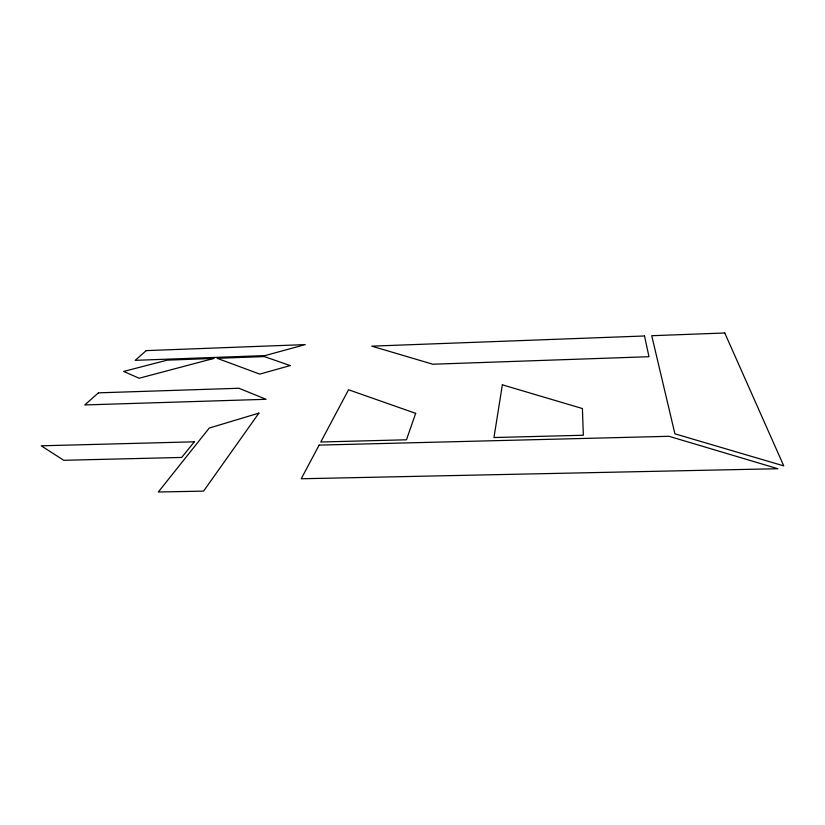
<?xml version="1.0" encoding="UTF-8"?>
<svg xmlns="http://www.w3.org/2000/svg" width="825" height="825" viewBox="0 0 825 825"><rect width="100%" height="100%" fill="white"/><g stroke="black" fill="none" stroke-linecap="round" stroke-linejoin="round"><path stroke-width="1.24" d="M502.373 384.832L493.958 437.539L583.347 435.249L582.409 408.54L502.373 384.832M415.666 413.356L406.457 439.787L320.781 441.994L348.552 389.761L415.666 413.356M319.131 445.108L301.228 478.768L777.851 468.724L669.023 436.301L319.131 445.108M258.906 413.119L203.579 491.112L158.328 492.009L209.241 428.062L258.906 413.119M194.298 441.818L181.717 457.442L63.742 460.298L41.25 445.809L194.298 441.818M98.453 392.844L84.769 404.941L266.104 399.3L238.93 388.266L98.453 392.844M146.211 350.615L135.207 360.339L265.103 355.585L305.229 344.603L146.211 350.615M290.225 365.578L259.792 374.107L217.15 358.308L264.34 356.586L290.225 365.578M213.84 358.432L139.126 378.242L123.678 371.446L167.238 360.133L213.84 358.432M644.511 335.981L371.745 346.149L432.795 364.227L648.976 356.709L644.511 335.981M724.773 332.991L651.74 335.713L674.912 433.837L783.75 465.877L724.773 332.991"/></g></svg>
